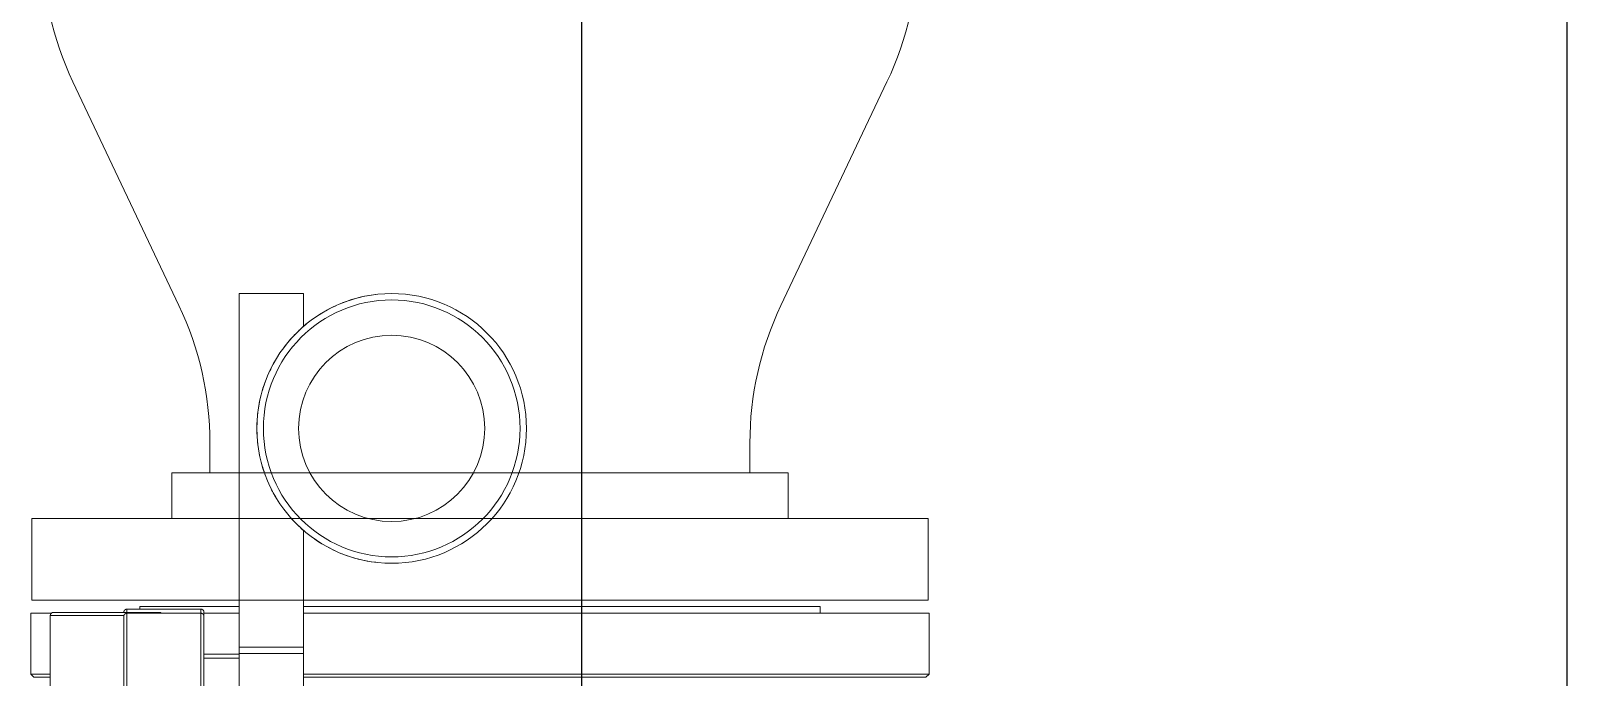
# Model space of a CAD drawing. Extents: x -181672 to 290600, y -29000 to 395522.
# Drawn here: x -171668.6 to -171189.7, y 28979 to 29180.3 of the extents above; entities that cross this region are included whole.
import ezdxf

# ---------------------------------------------------------------- set-up
doc = ezdxf.new("R2010")
doc.units = 0
doc.header["$LTSCALE"] = 10
doc.layers.add('XFM7P20PCW$0$G-IMPT', color=252, linetype='Continuous', lineweight=9)
doc.layers.add('XFM7P20PCW$0$M-PIPE--4', color=252, linetype='Continuous', lineweight=9)

# ---------------------------------------------------------------- blocks, each defined once
blk = doc.blocks.new('XFM7P20PCW$0$HTS 150A-3D_dwg-5203735-參考樓層')
at = {"layer": 'XFM7P20PCW$0$G-IMPT'}
for p, q in [((-204.5, 140), (-223.5, 140)), ((-223.5, 140), (-223.5, -55.03)), ((-203.5, 139), (-204.5, 140)), ((-204.5, 140), (-204.5, -55.03)), ((-203.5, -55.04), (-203.5, 139)), ((-223.5, 106), (-225.5, 106)), ((-225.5, 106), (-225.5, -55.01)), ((-312.74, -55), (-323, -55)), ((-323, -55), (-323, -75)), ((-312.74, -55), (-312.62, -55)), ((-312.62, -55), (-312.74, -55)), ((-249.25, -55), (-249.37, -55)), ((-249.37, -55), (-249.25, -55)), ((-212.91, -55), (-249.25, -55)), ((-212.91, -55), (-212.91, -75)), ((-210.91, -55), (-212.91, -55)), ((-212.91, -55), (-212.91, -75)), ((-192.91, -55), (-210.91, -55)), ((-210.91, -55), (-210.91, -75)), ((-212.91, -75), (-323, -75)), ((-225.5, -75), (-225.5, -106)), ((-223.5, -75.01), (-223.5, -86.04)), ((-210.91, -75), (-212.91, -75)), ((-192.91, -75), (-210.91, -75)), ((-210.73, -75), (-210.73, -86)), ((-209.44, -75), (-209.44, -86)), ((-222.48, -86), (-223.73, -86)), ((-184.44, -86), (-222.44, -86)), ((-224.73, -87), (-224.73, -110)), ((-224.73, -87), (-223.5, -87)), ((-223.44, -87), (-223.44, -110)), ((-223.44, -87), (-183.44, -87)), ((-223.7, -116.4), (-223.7, -99.9)), ((-225.5, -106), (-224.73, -106)), ((-223.78, -110), (-224.73, -110)), ((-183.44, -110), (-223.44, -110)), ((-223.73, -111), (-223.71, -111)), ((-222.7, -110.92), (-222.7, -116.4)), ((-222.44, -111), (-184.44, -111)), ((-223.7, -116.4), (-223.7, -132.9)), ((-222.7, -133.9), (-222.7, -116.4)), ((-223.5, -133.48), (-223.5, -140)), ((-222.7, -133.9), (-199.97, -133.9)), ((-204.5, -133.96), (-204.5, -140)), ((-203.5, -139), (-203.5, -133.99)), ((-223.5, -140), (-204.5, -140)), ((-204.5, -140), (-203.5, -139))]:
    blk.add_line(p, q, dxfattribs=at)
at = {"layer": 'XFM7P20PCW$0$G-IMPT', "flags": 128}
for points in [[(-224.73, -87), (-224.73, -86.96), (-224.73, -86.92), (-224.72, -86.88), (-224.72, -86.84), (-224.71, -86.8), (-224.7, -86.76), (-224.69, -86.72), (-224.68, -86.69), (-224.66, -86.65), (-224.65, -86.61), (-224.63, -86.57), (-224.62, -86.54), (-224.6, -86.5), (-224.58, -86.47), (-224.55, -86.44), (-224.53, -86.4), (-224.51, -86.37), (-224.48, -86.34), (-224.45, -86.31), (-224.43, -86.28), (-224.4, -86.26), (-224.37, -86.23), (-224.33, -86.2), (-224.3, -86.18), (-224.27, -86.16), (-224.23, -86.14), (-224.2, -86.12), (-224.16, -86.1), (-224.13, -86.08), (-224.09, -86.07), (-224.05, -86.05), (-224.02, -86.04), (-223.98, -86.03), (-223.94, -86.02), (-223.9, -86.01), (-223.86, -86.01), (-223.82, -86), (-223.78, -86), (-223.74, -86), (-223.73, -86)], [(-222.44, -86), (-222.63, -86), (-222.87, -86), (-223.08, -86), (-223.26, -86), (-223.42, -86), (-223.54, -86), (-223.63, -86), (-223.69, -86), (-223.72, -86), (-223.73, -86)], [(-223.73, -86), (-223.71, -86), (-223.67, -86), (-223.59, -86), (-223.49, -86), (-223.35, -86), (-223.18, -86), (-222.99, -86), (-222.76, -86), (-222.51, -86), (-222.44, -86)], [(-223.44, -87), (-223.44, -86.96), (-223.44, -86.92), (-223.43, -86.88), (-223.43, -86.84), (-223.42, -86.8), (-223.41, -86.76), (-223.4, -86.72), (-223.39, -86.69), (-223.38, -86.65), (-223.36, -86.61), (-223.35, -86.57), (-223.33, -86.54), (-223.31, -86.5), (-223.29, -86.47), (-223.27, -86.44), (-223.24, -86.4), (-223.22, -86.37), (-223.19, -86.34), (-223.17, -86.31), (-223.14, -86.28), (-223.11, -86.26), (-223.08, -86.23), (-223.05, -86.2), (-223.01, -86.18), (-222.98, -86.16), (-222.95, -86.14), (-222.91, -86.12), (-222.88, -86.1), (-222.84, -86.08), (-222.8, -86.07), (-222.77, -86.05), (-222.73, -86.04), (-222.69, -86.03), (-222.65, -86.02), (-222.61, -86.01), (-222.57, -86.01), (-222.53, -86), (-222.49, -86), (-222.45, -86), (-222.44, -86)], [(-203.24, -86), (-204, -86), (-204.76, -86), (-205.51, -86), (-206.27, -86), (-207.01, -86), (-207.76, -86), (-208.49, -86), (-209.22, -86), (-209.94, -86), (-210.65, -86), (-211.35, -86), (-212.03, -86), (-212.7, -86), (-213.36, -86), (-214, -86), (-214.62, -86), (-215.23, -86), (-215.81, -86), (-216.38, -86), (-216.93, -86), (-217.45, -86), (-217.95, -86), (-218.43, -86), (-218.89, -86), (-219.32, -86), (-219.72, -86), (-220.1, -86), (-220.45, -86), (-220.78, -86), (-221.07, -86), (-221.34, -86), (-221.58, -86), (-221.79, -86), (-221.98, -86), (-222.13, -86), (-222.25, -86), (-222.34, -86), (-222.41, -86), (-222.44, -86), (-222.44, -86)], [(-222.44, -86), (-222.43, -86), (-222.38, -86), (-222.3, -86), (-222.2, -86), (-222.06, -86), (-221.9, -86), (-221.7, -86), (-221.48, -86), (-221.22, -86), (-221.1, -86)], [(-223.7, -99.9), (-223.7, -99.86), (-223.7, -99.82), (-223.69, -99.78), (-223.69, -99.74), (-223.68, -99.7), (-223.67, -99.66), (-223.66, -99.62), (-223.65, -99.59), (-223.64, -99.55), (-223.62, -99.51), (-223.6, -99.47), (-223.59, -99.44), (-223.57, -99.4), (-223.55, -99.37), (-223.53, -99.34), (-223.5, -99.3), (-223.48, -99.27), (-223.45, -99.24)], [(-223.7, -116.4), (-223.7, -115.74), (-223.7, -115.08), (-223.7, -114.42), (-223.7, -113.77), (-223.7, -113.12), (-223.7, -112.48), (-223.7, -111.84), (-223.7, -111.21), (-223.7, -110.59), (-223.7, -109.97), (-223.7, -109.37), (-223.7, -108.78), (-223.7, -108.2), (-223.7, -107.64), (-223.7, -107.08), (-223.7, -106.55), (-223.7, -106.02), (-223.7, -105.52), (-223.7, -105.03), (-223.7, -104.56), (-223.7, -104.11), (-223.7, -103.68), (-223.7, -103.27), (-223.7, -102.88), (-223.7, -102.52), (-223.7, -102.17), (-223.7, -101.85), (-223.7, -101.55), (-223.7, -101.27), (-223.7, -101.02), (-223.7, -100.79), (-223.7, -100.59), (-223.7, -100.42), (-223.7, -100.27), (-223.7, -100.14), (-223.7, -100.04), (-223.7, -99.97), (-223.7, -99.92), (-223.7, -99.9), (-223.7, -99.9)], [(-223.7, -99.9), (-223.7, -99.91), (-223.7, -99.95), (-223.7, -100.02), (-223.7, -100.11), (-223.7, -100.23), (-223.7, -100.37), (-223.7, -100.54), (-223.7, -100.74), (-223.7, -100.96), (-223.7, -101.2), (-223.7, -101.47), (-223.7, -101.76), (-223.7, -102.08), (-223.7, -102.42), (-223.7, -102.78), (-223.7, -103.17), (-223.7, -103.57), (-223.7, -104), (-223.7, -104.44), (-223.7, -104.9), (-223.7, -105.39), (-223.7, -105.89), (-223.7, -106.4), (-223.7, -106.94), (-223.7, -107.48), (-223.7, -108.05), (-223.7, -108.62), (-223.7, -109.21), (-223.7, -109.81), (-223.7, -110.42), (-223.7, -111.04), (-223.7, -111.67), (-223.7, -112.31), (-223.7, -112.95), (-223.7, -113.6), (-223.7, -114.25), (-223.7, -114.9), (-223.7, -115.56), (-223.7, -116.22), (-223.7, -116.4)], [(-223.73, -111), (-223.77, -111), (-223.81, -111), (-223.85, -110.99), (-223.89, -110.99), (-223.93, -110.98), (-223.97, -110.97), (-224, -110.96), (-224.04, -110.95), (-224.08, -110.94), (-224.12, -110.92), (-224.15, -110.9), (-224.19, -110.89), (-224.23, -110.87), (-224.26, -110.85), (-224.29, -110.83), (-224.33, -110.8), (-224.36, -110.78), (-224.39, -110.75), (-224.42, -110.72), (-224.45, -110.7), (-224.47, -110.67), (-224.5, -110.64), (-224.52, -110.61), (-224.55, -110.57), (-224.57, -110.54), (-224.59, -110.51), (-224.61, -110.47), (-224.63, -110.44), (-224.65, -110.4), (-224.66, -110.36), (-224.67, -110.32), (-224.69, -110.29), (-224.7, -110.25), (-224.71, -110.21), (-224.71, -110.17), (-224.72, -110.13), (-224.72, -110.09), (-224.73, -110.05), (-224.73, -110.01), (-224.73, -110)], [(-222.44, -111), (-222.48, -111), (-222.52, -111), (-222.56, -110.99), (-222.6, -110.99), (-222.64, -110.98), (-222.68, -110.97), (-222.72, -110.96), (-222.76, -110.95), (-222.79, -110.94), (-222.83, -110.92), (-222.87, -110.9), (-222.9, -110.89), (-222.94, -110.87), (-222.97, -110.85), (-223.01, -110.83), (-223.04, -110.8), (-223.07, -110.78), (-223.1, -110.75), (-223.13, -110.72), (-223.16, -110.7), (-223.19, -110.67), (-223.21, -110.64), (-223.24, -110.61), (-223.26, -110.57), (-223.28, -110.54), (-223.3, -110.51), (-223.32, -110.47), (-223.34, -110.44), (-223.36, -110.4), (-223.37, -110.36), (-223.39, -110.32), (-223.4, -110.29), (-223.41, -110.25), (-223.42, -110.21), (-223.43, -110.17), (-223.43, -110.13), (-223.44, -110.09), (-223.44, -110.05), (-223.44, -110.01), (-223.44, -110)], [(-223.69, -111), (-223.72, -111), (-223.73, -111)], [(-222.44, -111), (-222.43, -111), (-222.38, -111), (-222.3, -111), (-222.2, -111), (-222.06, -111), (-221.9, -111), (-221.7, -111), (-221.48, -111), (-221.22, -111), (-220.94, -111), (-220.63, -111), (-220.29, -111), (-219.93, -111), (-219.54, -111), (-219.12, -111), (-218.68, -111), (-218.22, -111), (-217.73, -111), (-217.21, -111), (-216.68, -111), (-216.12, -111), (-215.55, -111), (-214.95, -111), (-214.34, -111), (-213.71, -111), (-213.06, -111), (-212.4, -111), (-211.72, -111), (-211.03, -111), (-210.33, -111), (-209.61, -111), (-208.89, -111), (-208.16, -111), (-207.42, -111), (-206.67, -111), (-205.92, -111), (-205.16, -111), (-204.41, -111), (-203.65, -111), (-202.89, -111)], [(-221.1, -111), (-221.34, -111), (-221.58, -111), (-221.79, -111), (-221.98, -111), (-222.13, -111), (-222.25, -111), (-222.34, -111), (-222.41, -111), (-222.44, -111), (-222.44, -111)], [(-223.7, -116.4), (-223.7, -117.06), (-223.7, -117.72), (-223.7, -118.38), (-223.7, -119.03), (-223.7, -119.68), (-223.7, -120.32), (-223.7, -120.96), (-223.7, -121.59), (-223.7, -122.21), (-223.7, -122.83), (-223.7, -123.43), (-223.7, -124.02), (-223.7, -124.6), (-223.7, -125.16), (-223.7, -125.72), (-223.7, -126.25), (-223.7, -126.77), (-223.7, -127.28), (-223.7, -127.77), (-223.7, -128.24), (-223.7, -128.69), (-223.7, -129.12), (-223.7, -129.53), (-223.7, -129.92), (-223.7, -130.28), (-223.7, -130.63), (-223.7, -130.95), (-223.7, -131.25), (-223.7, -131.53), (-223.7, -131.78), (-223.7, -132.01), (-223.7, -132.21), (-223.7, -132.38), (-223.7, -132.53), (-223.7, -132.66), (-223.7, -132.76), (-223.7, -132.83), (-223.7, -132.88), (-223.7, -132.9), (-223.7, -132.9)], [(-223.7, -132.9), (-223.7, -132.89), (-223.7, -132.85), (-223.7, -132.78), (-223.7, -132.69), (-223.7, -132.57), (-223.7, -132.43), (-223.7, -132.26), (-223.7, -132.06), (-223.7, -131.84), (-223.7, -131.6), (-223.7, -131.33), (-223.7, -131.04), (-223.7, -130.72), (-223.7, -130.38), (-223.7, -130.02), (-223.7, -129.63), (-223.7, -129.23), (-223.7, -128.8), (-223.7, -128.36), (-223.7, -127.9), (-223.7, -127.41), (-223.7, -126.91), (-223.7, -126.4), (-223.7, -125.86), (-223.7, -125.31), (-223.7, -124.75), (-223.7, -124.18), (-223.7, -123.59), (-223.7, -122.99), (-223.7, -122.38), (-223.7, -121.76), (-223.7, -121.13), (-223.7, -120.49), (-223.7, -119.85), (-223.7, -119.2), (-223.7, -118.55), (-223.7, -117.9), (-223.7, -117.24), (-223.7, -116.58), (-223.7, -116.4)], [(-222.7, -133.9), (-222.74, -133.9), (-222.78, -133.9), (-222.82, -133.89), (-222.86, -133.89), (-222.9, -133.88), (-222.94, -133.87), (-222.98, -133.86), (-223.01, -133.85), (-223.05, -133.84), (-223.09, -133.82), (-223.13, -133.8), (-223.16, -133.79), (-223.2, -133.77), (-223.23, -133.75), (-223.26, -133.73), (-223.3, -133.7), (-223.33, -133.68), (-223.36, -133.65), (-223.39, -133.62), (-223.42, -133.6), (-223.44, -133.57), (-223.47, -133.54), (-223.5, -133.51), (-223.52, -133.47), (-223.54, -133.44), (-223.56, -133.41), (-223.58, -133.37), (-223.6, -133.34), (-223.62, -133.3), (-223.63, -133.26), (-223.65, -133.22), (-223.66, -133.19), (-223.67, -133.15), (-223.68, -133.11), (-223.69, -133.07), (-223.69, -133.03), (-223.7, -132.99), (-223.7, -132.95), (-223.7, -132.91), (-223.7, -132.9)]]:
    blk.add_lwpolyline(points, dxfattribs=at)
at = {"layer": 'XFM7P20PCW$0$G-IMPT'}
for radius, start, end in [(42, 0, 180), (40, 360, 180), (29, 360, 180), (42, 180, 0), (40, 180, 0), (29, 180, 0), (42, 186.8169, 201.5455), (42, 338.4545, 353.1831), (42, 204.542, 208.741), (42, 331.259, 335.458), (42, 211.8138, 215.9499), (42, 324.0501, 328.1862), (42, 219.0444, 220.9016), (42, 220.9016, 223.4653), (42, 316.5347, 319.0984), (42, 319.0984, 320.9556), (42, 225.8727, 233.1762), (42, 306.8238, 314.1273), (42, 239.3135, 246.6232), (42, 249.0327, 253.6367), (42, 286.3633, 290.9673), (42, 293.3768, 300.6865), (42, 256.1344, 283.8656)]:
    blk.add_arc((-281, -27.5), radius, start, end, dxfattribs=at)
blk = doc.blocks.new('XFM7P20PCW$0$A$Cb93b1cc9')
at = {"layer": 'XFM7P20PCW$0$G-IMPT'}
blk.add_blockref('XFM7P20PCW$0$HTS 150A-3D_dwg-5203735-參考樓層', (323, 189), dxfattribs=at)
blk = doc.blocks.new('XFM7P20PCW$0$SL150')
for p, q in [((3.96875, 13.97), (1.42875, 13.97)), ((1.42875, -13.97), (1.42875, 13.97)), ((3.96875, -13.97), (3.96875, 13.97)), ((1.42875, 9.604375), (0, 9.604375)), ((0, -9.604375), (0, 9.604375)), ((1.42875, -9.604375), (0, -9.604375)), ((3.96875, -13.97), (1.42875, -13.97))]:
    blk.add_line(p, q)
blk = doc.blocks.new('XFM7P20PCW$0$R10-6')
for p, q in [((-8.414, 0), (-8.414, -0.921)), ((-8.414, 0), (8.414, 0)), ((8.414, 0), (8.414, -0.921)), ((-9.38, -5.211), (-12.686, -12.172)), ((9.38, -5.211), (12.686, -12.172)), ((-13.653, -17.78), (-13.653, -16.462)), ((13.652, -17.78), (13.652, -16.462)), ((13.652, -17.78), (-13.653, -17.78))]:
    blk.add_line(p, q)
for centre, start, end in [((-18.414, -0.921), 334.6007, 0), ((18.414, -0.921), 180, 205.3993), ((-3.653, -16.462), 154.6007, 180), ((3.652, -16.462), 0, 25.3993)]:
    blk.add_arc(centre, 10, start, end)
blk = doc.blocks.new('XFM7P20PCW$0$A$Ca4b834ba')
at = {"layer": 'XFM7P20PCW$0$M-PIPE--4', "zscale": 10}
for name, xscale, yscale, rotation in [('XFM7P20PCW$0$R10-6', 10, 10, 180), ('XFM7P20PCW$0$SL150', -10.00000000000002, 10.00000000000002, 90)]:
    blk.add_blockref(name, (-971.8, -821.88), dxfattribs=dict(at, xscale=xscale, yscale=yscale, rotation=rotation))
at = {"layer": 'XFM7P20PCW$0$M-PIPE--4', "rotation": 270}
blk.add_blockref('XFM7P20PCW$0$A$Cb93b1cc9', (-1160.8, -766.08), dxfattribs=at)
blk = doc.blocks.new('XFM7P20PCW')
for p, q in [((-171496.83737, 26724.03798), (-171496.83737, 32559.64694)), ((-171189.73737, 26580.62606), (-171189.73737, 32416.23502))]:
    blk.add_line(p, q)
blk.add_blockref('XFM7P20PCW$0$A$Ca4b834ba', (-170556.83737, 29864.56704))

msp = doc.modelspace()

# ---------------------------------------------------------------- block references
msp.add_blockref('XFM7P20PCW', (0, 0))

doc.saveas('drawing.dxf')
